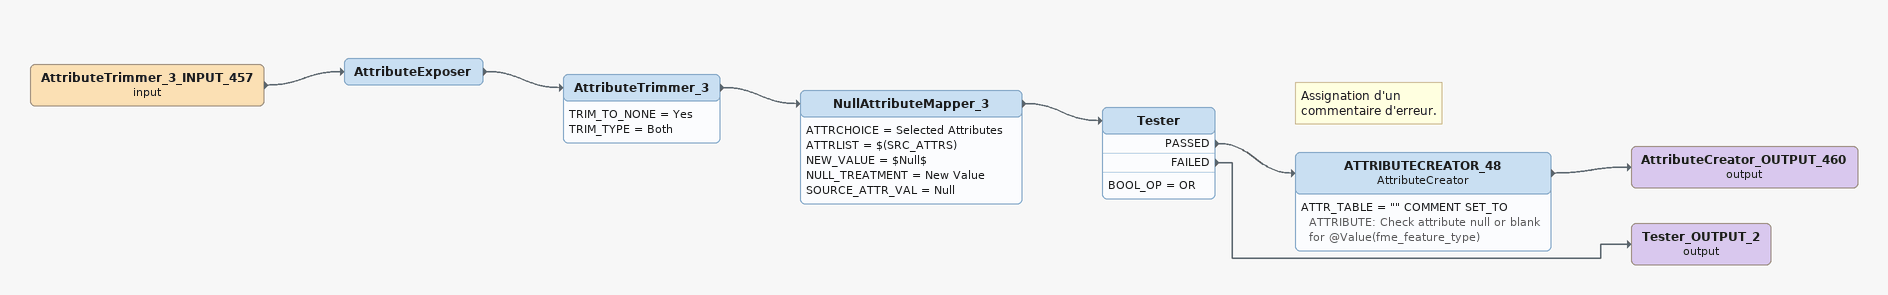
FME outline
AttributeTrimmer_3_INPUT_457 (input)
    -> AttributeExposer
AttributeExposer
    -> AttributeTrimmer_3
AttributeTrimmer_3
    TRIM_TO_NONE = Yes
    TRIM_TYPE = Both
    -> NullAttributeMapper_3
NullAttributeMapper_3
    ATTRCHOICE = Selected Attributes
    ATTRLIST = $(SRC_ATTRS)
    NEW_VALUE = $Null$
    NULL_TREATMENT = New Value
    SOURCE_ATTR_VAL = Null
    -> Tester
Tester
    BOOL_OP = OR
    PASSED -> ATTRIBUTECREATOR_48
    FAILED -> Tester_OUTPUT_2 (output)
Note: Assignation d'un / commentaire d'erreur.
ATTRIBUTECREATOR_48: AttributeCreator
    ATTR_TABLE = "" COMMENT SET_TO ATTRIBUTE: Check attribute null or blank for @Value(fme_feature_type)
    -> AttributeCreator_OUTPUT_460 (output)
AttributeCreator_OUTPUT_460 (output)
Tester_OUTPUT_2 (output)
